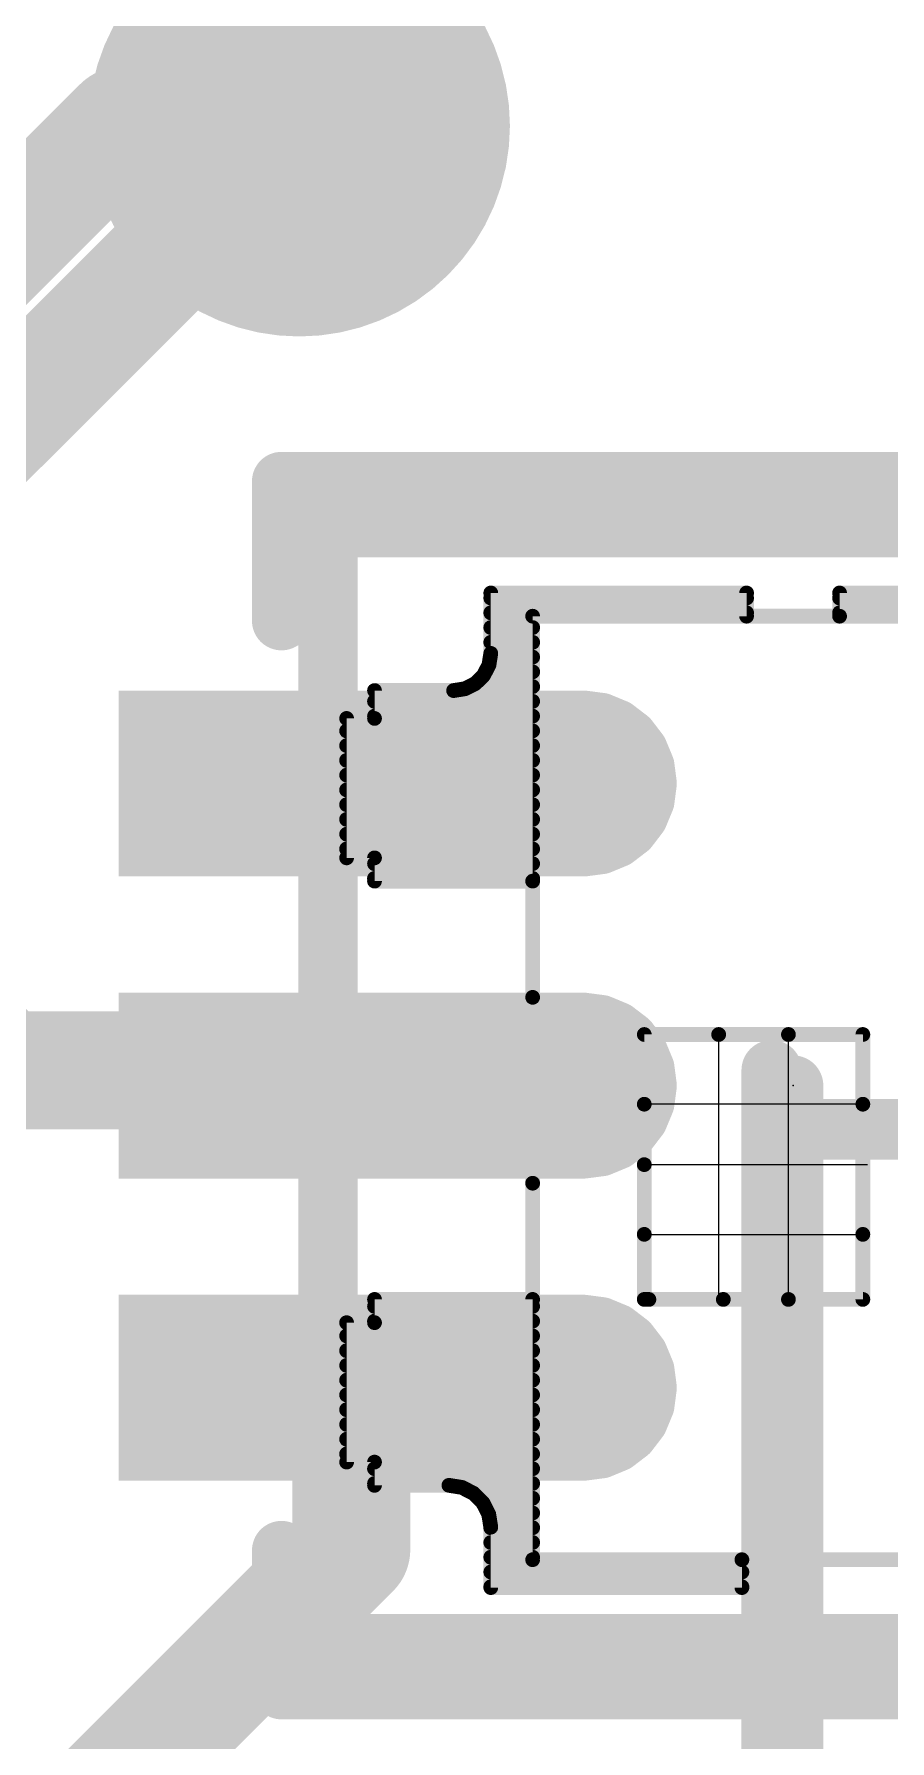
# Model space of a CAD drawing. Extents: x -9.6 to 36.9, y -15 to 36.6.
# Drawn here: x 8.828 to 10.668, y 8.59 to 12.262 of the extents above; entities that cross this region are included whole.
import ezdxf

# ---------------------------------------------------------------- set-up
doc = ezdxf.new("R2010")
doc.units = 0
for name, color, linetype in [('1', 12, 'CONTINUOUS'), ('16', 132, 'CONTINUOUS'), ('18', 110, 'CONTINUOUS'), ('21', 53, 'CONTINUOUS'), ('23', 53, 'CONTINUOUS'), ('51', 53, 'CONTINUOUS')]:
    doc.layers.add(name, color=color, linetype=linetype)

# ---------------------------------------------------------------- blocks, each defined once
blk = doc.blocks.new('RECT')
blk.add_solid([(-0.5, -0.5), (0.5, -0.5), (-0.5, 0.5), (0.5, 0.5)])
blk = doc.blocks.new('ROUNDV')
at = {"const_width": 0.5}
blk.add_lwpolyline([(0, -0.25, 1), (0, 0.25, 1), (0, -0.25)], format="xyb", dxfattribs=at)

msp = doc.modelspace()

# ---------------------------------------------------------------- linework, layer by layer
at = {"layer": '1'}
for points, const_width in [([(8.636, 11.684), (9.017, 12.065)], 0.254), ([(9.017, 12.065), (9.398, 12.065)], 0.254), ([(9.06, 10.8), (10.01, 10.8)], 0.1), ([(9.06, 10.5), (9.06, 10.8)], 0.1), ([(10.01, 10.8), (10.0488, 10.7949)], 0.1), ([(10.0488, 10.7949), (10.085, 10.7799)], 0.1), ([(10.085, 10.7799), (10.1161, 10.7561)], 0.1), ([(10.1161, 10.7561), (10.1399, 10.725)], 0.1), ([(10.1399, 10.725), (10.1549, 10.6888)], 0.1), ([(9.06, 10.7), (10.1503, 10.7)], 0.1), ([(10.1549, 10.6888), (10.16, 10.65)], 0.1), ([(10.16, 10.65), (10.1549, 10.6112)], 0.1), ([(9.06, 10.6), (10.1503, 10.6)], 0.1), ([(10.1549, 10.6112), (10.1399, 10.575)], 0.1), ([(10.1399, 10.575), (10.1161, 10.5439)], 0.1), ([(10.1161, 10.5439), (10.085, 10.5201)], 0.1), ([(10.01, 10.5), (9.06, 10.5)], 0.1), ([(9.06, 10.5), (10.01, 10.5)], 0.1), ([(10.0488, 10.5051), (10.01, 10.5)], 0.1), ([(10.085, 10.5201), (10.0488, 10.5051)], 0.1), ([(8.763, 10.033), (8.636, 10.16)], 0.254), ([(9.06, 10.15), (10.01, 10.15)], 0.1), ([(9.06, 9.85), (9.06, 10.15)], 0.1), ([(10.01, 10.15), (10.0488, 10.1449)], 0.1), ([(10.0488, 10.1449), (10.085, 10.1299)], 0.1), ([(10.085, 10.1299), (10.1161, 10.1061)], 0.1), ([(9.477, 10.033), (8.763, 10.033)], 0.254), ([(9.06, 10.1), (10.1207, 10.1)], 0.1), ([(9.51, 10), (9.477, 10.033)], 0.254), ([(10.1161, 10.1061), (10.1399, 10.075)], 0.1), ([(10.1399, 10.075), (10.1549, 10.0388)], 0.1), ([(10.1549, 10.0388), (10.16, 10)], 0.1), ([(9.06, 10), (10.16, 10)], 0.1), ([(10.16, 10), (10.1549, 9.9612)], 0.1), ([(10.1549, 9.9612), (10.1399, 9.925)], 0.1), ([(10.1399, 9.925), (10.1161, 9.8939)], 0.1), ([(9.06, 9.9), (10.1207, 9.9)], 0.1), ([(10.085, 9.8701), (10.0488, 9.8551)], 0.1), ([(10.1161, 9.8939), (10.085, 9.8701)], 0.1), ([(10.01, 9.85), (9.06, 9.85)], 0.1), ([(10.0488, 9.8551), (10.01, 9.85)], 0.1), ([(9.06, 9.5), (10.01, 9.5)], 0.1), ([(9.06, 9.2), (9.06, 9.5)], 0.1), ([(10.01, 9.5), (10.0488, 9.4949)], 0.1), ([(10.0488, 9.4949), (10.085, 9.4799)], 0.1), ([(10.085, 9.4799), (10.1161, 9.4561)], 0.1), ([(9.51, 9.002), (9.51, 9.35)], 0.254), ([(10.1161, 9.4561), (10.1399, 9.425)], 0.1), ([(10.1399, 9.425), (10.1549, 9.3888)], 0.1), ([(9.06, 9.4), (10.1503, 9.4)], 0.1), ([(10.1549, 9.3888), (10.16, 9.35)], 0.1), ([(10.16, 9.35), (10.1549, 9.3112)], 0.1), ([(9.06, 9.3), (10.1503, 9.3)], 0.1), ([(10.1549, 9.3112), (10.1399, 9.275)], 0.1), ([(10.1161, 9.2439), (10.085, 9.2201)], 0.1), ([(10.1399, 9.275), (10.1161, 9.2439)], 0.1), ([(10.0488, 9.2051), (10.01, 9.2)], 0.1), ([(10.085, 9.2201), (10.0488, 9.2051)], 0.1), ([(10.01, 9.2), (9.06, 9.2)], 0.1), ([(9.06, 9.2), (10.01, 9.2)], 0.1), ([(8.128, 7.62), (9.51, 9.002)], 0.254)]:
    msp.add_lwpolyline(points, dxfattribs=dict(at, const_width=const_width))
for points, const_width in [([(9.017, 12.1285, 1), (9.017, 12.0015)], 0.127), ([(9.0619, 12.0201, 1), (8.9721, 12.1099)], 0.127), ([(9.398, 12.0015, 1), (9.398, 12.1285)], 0.127), ([(9.06, 10.825, 1), (9.06, 10.775)], 0.05), ([(9.085, 10.8, 1), (9.035, 10.8)], 0.05), ([(10.0133, 10.8248, 1), (10.0067, 10.7752)], 0.05), ([(10.01, 10.775, 1), (10.01, 10.825)], 0.05), ([(10.0584, 10.818, 1), (10.0393, 10.7718)], 0.05), ([(10.0456, 10.7701, 1), (10.0521, 10.8197)], 0.05), ([(10.1002, 10.7997, 1), (10.0698, 10.7601)], 0.05), ([(10.0754, 10.7568, 1), (10.0946, 10.803)], 0.05), ([(10.1359, 10.7713, 1), (10.0962, 10.7408)], 0.05), ([(10.1008, 10.7362, 1), (10.1313, 10.7759)], 0.05), ([(10.163, 10.7346, 1), (10.1168, 10.7154)], 0.05), ([(10.1201, 10.7098, 1), (10.1597, 10.7402)], 0.05), ([(9.06, 10.725, 1), (9.06, 10.675)], 0.05), ([(10.1797, 10.6921, 1), (10.1301, 10.6856)], 0.05), ([(10.1318, 10.6793, 1), (10.178, 10.6984)], 0.05), ([(10.1503, 10.675, 1), (10.1503, 10.725)], 0.05), ([(10.1848, 10.6467, 1), (10.1352, 10.6533)], 0.05), ([(9.06, 10.625, 1), (9.06, 10.575)], 0.05), ([(10.178, 10.6016, 1), (10.1318, 10.6207)], 0.05), ([(10.1352, 10.6467, 1), (10.1848, 10.6533)], 0.05), ([(10.1503, 10.575, 1), (10.1503, 10.625)], 0.05), ([(10.1597, 10.5598, 1), (10.1201, 10.5902)], 0.05), ([(10.1301, 10.6144, 1), (10.1797, 10.6079)], 0.05), ([(10.0962, 10.5592, 1), (10.1359, 10.5287)], 0.05), ([(10.1313, 10.5241, 1), (10.1008, 10.5638)], 0.05), ([(10.1168, 10.5846, 1), (10.163, 10.5654)], 0.05), ([(9.06, 10.525, 1), (9.06, 10.475)], 0.05), ([(9.06, 10.525, 1), (9.06, 10.475)], 0.05), ([(10.0067, 10.5248, 1), (10.0133, 10.4752)], 0.05), ([(10.01, 10.475, 1), (10.01, 10.525)], 0.05), ([(10.01, 10.475, 1), (10.01, 10.525)], 0.05), ([(10.0393, 10.5282, 1), (10.0584, 10.482)], 0.05), ([(10.0521, 10.4803, 1), (10.0456, 10.5299)], 0.05), ([(10.0698, 10.5399, 1), (10.1002, 10.5003)], 0.05), ([(10.0946, 10.497, 1), (10.0754, 10.5432)], 0.05), ([(9.035, 10.5, 1), (9.085, 10.5)], 0.05), ([(9.06, 10.175, 1), (9.06, 10.125)], 0.05), ([(9.085, 10.15, 1), (9.035, 10.15)], 0.05), ([(10.0133, 10.1748, 1), (10.0067, 10.1252)], 0.05), ([(10.01, 10.125, 1), (10.01, 10.175)], 0.05), ([(10.0584, 10.168, 1), (10.0393, 10.1218)], 0.05), ([(10.0456, 10.1201, 1), (10.0521, 10.1697)], 0.05), ([(10.1002, 10.1497, 1), (10.0698, 10.1101)], 0.05), ([(10.0754, 10.1068, 1), (10.0946, 10.153)], 0.05), ([(8.7181, 9.9881, 1), (8.8079, 10.0779)], 0.127), ([(9.06, 10.125, 1), (9.06, 10.075)], 0.05), ([(9.5219, 10.0779, 1), (9.4321, 9.9881)], 0.127), ([(9.477, 9.9695, 1), (9.477, 10.0965)], 0.127), ([(10.1359, 10.1213, 1), (10.0962, 10.0908)], 0.05), ([(10.1008, 10.0862, 1), (10.1313, 10.1259)], 0.05), ([(10.1207, 10.075, 1), (10.1207, 10.125)], 0.05), ([(9.4651, 9.9551, 1), (9.5549, 10.0449)], 0.127), ([(10.163, 10.0846, 1), (10.1168, 10.0654)], 0.05), ([(10.1201, 10.0598, 1), (10.1597, 10.0902)], 0.05), ([(10.1797, 10.0421, 1), (10.1301, 10.0356)], 0.05), ([(10.1318, 10.0293, 1), (10.178, 10.0484)], 0.05), ([(9.06, 10.025, 1), (9.06, 9.975)], 0.05), ([(10.1848, 9.9967, 1), (10.1352, 10.0033)], 0.05), ([(10.1352, 9.9967, 1), (10.1848, 10.0033)], 0.05), ([(10.16, 9.975, 1), (10.16, 10.025)], 0.05), ([(10.1301, 9.9644, 1), (10.1797, 9.9579)], 0.05), ([(10.178, 9.9516, 1), (10.1318, 9.9707)], 0.05), ([(10.1168, 9.9346, 1), (10.163, 9.9154)], 0.05), ([(10.1597, 9.9098, 1), (10.1201, 9.9402)], 0.05), ([(9.06, 9.925, 1), (9.06, 9.875)], 0.05), ([(10.0698, 9.8899, 1), (10.1002, 9.8503)], 0.05), ([(10.0946, 9.847, 1), (10.0754, 9.8932)], 0.05), ([(10.0962, 9.9092, 1), (10.1359, 9.8787)], 0.05), ([(10.1313, 9.8741, 1), (10.1008, 9.9138)], 0.05), ([(10.1207, 9.875, 1), (10.1207, 9.925)], 0.05), ([(9.06, 9.875, 1), (9.06, 9.825)], 0.05), ([(10.0067, 9.8748, 1), (10.0133, 9.8252)], 0.05), ([(10.01, 9.825, 1), (10.01, 9.875)], 0.05), ([(10.0393, 9.8782, 1), (10.0584, 9.832)], 0.05), ([(10.0521, 9.8303, 1), (10.0456, 9.8799)], 0.05), ([(9.035, 9.85, 1), (9.085, 9.85)], 0.05), ([(9.06, 9.525, 1), (9.06, 9.475)], 0.05), ([(9.085, 9.5, 1), (9.035, 9.5)], 0.05), ([(10.0133, 9.5248, 1), (10.0067, 9.4752)], 0.05), ([(10.01, 9.475, 1), (10.01, 9.525)], 0.05), ([(10.0584, 9.518, 1), (10.0393, 9.4718)], 0.05), ([(10.0456, 9.4701, 1), (10.0521, 9.5197)], 0.05), ([(10.1002, 9.4997, 1), (10.0698, 9.4601)], 0.05), ([(10.0754, 9.4568, 1), (10.0946, 9.503)], 0.05), ([(9.5735, 9.35, 1), (9.4465, 9.35)], 0.127), ([(10.1359, 9.4713, 1), (10.0962, 9.4408)], 0.05), ([(10.1008, 9.4362, 1), (10.1313, 9.4759)], 0.05), ([(10.163, 9.4346, 1), (10.1168, 9.4154)], 0.05), ([(9.06, 9.425, 1), (9.06, 9.375)], 0.05), ([(10.1201, 9.4098, 1), (10.1597, 9.4402)], 0.05), ([(10.1797, 9.3921, 1), (10.1301, 9.3856)], 0.05), ([(10.1503, 9.375, 1), (10.1503, 9.425)], 0.05), ([(10.1318, 9.3793, 1), (10.178, 9.3984)], 0.05), ([(10.1848, 9.3467, 1), (10.1352, 9.3533)], 0.05), ([(10.1352, 9.3467, 1), (10.1848, 9.3533)], 0.05), ([(9.06, 9.325, 1), (9.06, 9.275)], 0.05), ([(10.1301, 9.3144, 1), (10.1797, 9.3079)], 0.05), ([(10.178, 9.3016, 1), (10.1318, 9.3207)], 0.05), ([(10.1503, 9.275, 1), (10.1503, 9.325)], 0.05), ([(10.1313, 9.2241, 1), (10.1008, 9.2638)], 0.05), ([(10.1168, 9.2846, 1), (10.163, 9.2654)], 0.05), ([(10.1597, 9.2598, 1), (10.1201, 9.2902)], 0.05), ([(10.0521, 9.1803, 1), (10.0456, 9.2299)], 0.05), ([(10.0698, 9.2399, 1), (10.1002, 9.2003)], 0.05), ([(10.0946, 9.197, 1), (10.0754, 9.2432)], 0.05), ([(10.0962, 9.2592, 1), (10.1359, 9.2287)], 0.05), ([(9.06, 9.225, 1), (9.06, 9.175)], 0.05), ([(9.06, 9.225, 1), (9.06, 9.175)], 0.05), ([(9.035, 9.2, 1), (9.085, 9.2)], 0.05), ([(10.0067, 9.2248, 1), (10.0133, 9.1752)], 0.05), ([(10.01, 9.175, 1), (10.01, 9.225)], 0.05), ([(10.01, 9.175, 1), (10.01, 9.225)], 0.05), ([(10.0393, 9.2282, 1), (10.0584, 9.182)], 0.05), ([(9.5549, 8.9571, 1), (9.4651, 9.0469)], 0.127), ([(9.4465, 9.002, 1), (9.5735, 9.002)], 0.127)]:
    msp.add_lwpolyline(points, format="xyb", dxfattribs=dict(at, const_width=const_width))
at = {"layer": '16', "const_width": 0.254}
msp.add_lwpolyline([(9.398, 12.065), (7.62, 10.287)], dxfattribs=at)
at = {"layer": '16', "const_width": 0.127}
msp.add_lwpolyline([(9.4429, 12.0201, 1), (9.3531, 12.1099)], format="xyb", dxfattribs=at)
at = {"layer": '21', "const_width": 0.127}
for points in [[(11.56, 11.3), (9.36, 11.3)], [(9.36, 11.3), (9.36, 11)], [(9.36, 8.7), (9.36, 9)], [(11.56, 8.7), (9.36, 8.7)]]:
    msp.add_lwpolyline(points, dxfattribs=at)
at = {"layer": '21', "const_width": 0.0635}
for points in [[(9.36, 11.3318, 1), (9.36, 11.2683)], [(9.3918, 11.3, 1), (9.3283, 11.3)], [(9.3283, 11, 1), (9.3918, 11)], [(9.3918, 9, 1), (9.3283, 9)], [(9.36, 8.7318, 1), (9.36, 8.6683)], [(9.3283, 8.7, 1), (9.3918, 8.7)]]:
    msp.add_lwpolyline(points, format="xyb", dxfattribs=at)
at = {"layer": '23'}
msp.add_point((10.46, 10), dxfattribs=at)
at = {"layer": '51'}
for p, q in [((10.3, 9.54), (10.3, 10.11)), ((10.45, 9.54), (10.45, 10.11)), ((10.61, 9.96), (10.14, 9.96)), ((10.14, 9.83), (10.62, 9.83)), ((10.14, 9.68), (10.61, 9.68)), ((10.31, 9.54), (10.3, 9.54))]:
    msp.add_line(p, q, dxfattribs=at)
for points, const_width in [([(9.46, 11.2318, 1), (9.46, 11.1683)], 0.0635), ([(9.4918, 11.2, 1), (9.4283, 11.2)], 0.0635), ([(9.8179, 11.06, 1), (9.8021, 11.06)], 0.0159), ([(9.81, 11.0679, 1), (9.81, 11.0521)], 0.0159), ([(9.81, 11.0569, 1), (9.81, 11.0411)], 0.0159), ([(10.3679, 11.06, 1), (10.3521, 11.06)], 0.0159), ([(10.36, 11.0521, 1), (10.36, 11.0679)], 0.0159), ([(10.36, 11.0411, 1), (10.36, 11.0569)], 0.0159), ([(10.5679, 11.06, 1), (10.5521, 11.06)], 0.0159), ([(10.56, 11.0679, 1), (10.56, 11.0521)], 0.0159), ([(10.56, 11.0569, 1), (10.56, 11.0411)], 0.0159), ([(9.81, 11.0252, 1), (9.81, 11.0093)], 0.0159), ([(9.9079, 11.01, 1), (9.8921, 11.01)], 0.0159), ([(9.9079, 11.01, 1), (9.8921, 11.01)], 0.0159), ([(9.9, 11.0179, 1), (9.9, 11.0021)], 0.0159), ([(9.9, 11.0179, 1), (9.9, 11.0021)], 0.0159), ([(10.3521, 11.01, 1), (10.3679, 11.01)], 0.0159), ([(10.36, 11.0093, 1), (10.36, 11.0252)], 0.0159), ([(10.36, 11.0021, 1), (10.36, 11.0179)], 0.0159), ([(10.56, 11.0252, 1), (10.56, 11.0093)], 0.0159), ([(10.56, 11.0179, 1), (10.56, 11.0021)], 0.0159), ([(10.56, 11.0179, 1), (10.56, 11.0021)], 0.0159), ([(10.5521, 11.01, 1), (10.5679, 11.01)], 0.0159), ([(10.56, 11.0021, 1), (10.56, 11.0179)], 0.0159), ([(9.81, 10.9934, 1), (9.81, 10.9776)], 0.0159), ([(9.9, 10.9776, 1), (9.9, 10.9934)], 0.0159), ([(9.81, 10.9617, 1), (9.81, 10.9458)], 0.0159), ([(9.8178, 10.9288, 1), (9.8022, 10.9312)], 0.0159), ([(9.9, 10.9458, 1), (9.9, 10.9617)], 0.0159), ([(9.7984, 10.8982, 1), (9.7984, 10.8823)], 0.0159), ([(9.7982, 10.9065, 1), (9.8139, 10.904)], 0.0159), ([(9.8132, 10.9017, 1), (9.799, 10.9089)], 0.0159), ([(9.8087, 10.9299, 1), (9.8087, 10.9141)], 0.0159), ([(9.8021, 10.93, 1), (9.8179, 10.93)], 0.0159), ([(9.9, 10.9141, 1), (9.9, 10.9299)], 0.0159), ([(9.9, 10.8823, 1), (9.9, 10.8982)], 0.0159), ([(9.756, 10.8461, 1), (9.7535, 10.8618)], 0.0159), ([(9.7637, 10.8664, 1), (9.7637, 10.8506)], 0.0159), ([(9.7714, 10.8709, 1), (9.7826, 10.8597)], 0.0159), ([(9.7806, 10.8582, 1), (9.7734, 10.8724)], 0.0159), ([(9.7876, 10.8866, 1), (9.8018, 10.8794)], 0.0159), ([(9.8003, 10.8774, 1), (9.7891, 10.8886)], 0.0159), ([(9.9, 10.8506, 1), (9.9, 10.8664)], 0.0159), ([(9.56, 10.8347, 1), (9.56, 10.8188)], 0.0159), ([(9.5679, 10.85, 1), (9.5521, 10.85)], 0.0159), ([(9.56, 10.8579, 1), (9.56, 10.8421)], 0.0159), ([(9.7288, 10.8578, 1), (9.7312, 10.8422)], 0.0159), ([(9.73, 10.8421, 1), (9.73, 10.8579)], 0.0159), ([(9.7511, 10.861, 1), (9.7583, 10.8468)], 0.0159), ([(9.9, 10.8188, 1), (9.9, 10.8347)], 0.0159), ([(9.5079, 10.79, 1), (9.4921, 10.79)], 0.0159), ([(9.5, 10.7979, 1), (9.5, 10.7821)], 0.0159), ([(9.56, 10.8029, 1), (9.56, 10.7871)], 0.0159), ([(9.5521, 10.79, 1), (9.5679, 10.79)], 0.0159), ([(9.56, 10.7821, 1), (9.56, 10.7979)], 0.0159), ([(9.9, 10.7871, 1), (9.9, 10.8029)], 0.0159), ([(9.5, 10.7712, 1), (9.5, 10.7553)], 0.0159), ([(9.9, 10.7553, 1), (9.9, 10.7712)], 0.0159), ([(9.5, 10.7394, 1), (9.5, 10.7236)], 0.0159), ([(9.9, 10.7236, 1), (9.9, 10.7394)], 0.0159), ([(9.5, 10.7077, 1), (9.5, 10.6918)], 0.0159), ([(9.9, 10.6918, 1), (9.9, 10.7077)], 0.0159), ([(9.5, 10.6442, 1), (9.5, 10.6283)], 0.0159), ([(9.5, 10.6759, 1), (9.5, 10.6601)], 0.0159), ([(9.9, 10.6601, 1), (9.9, 10.6759)], 0.0159), ([(9.9, 10.6283, 1), (9.9, 10.6442)], 0.0159), ([(9.5, 10.6124, 1), (9.5, 10.5966)], 0.0159), ([(9.9, 10.5966, 1), (9.9, 10.6124)], 0.0159), ([(9.5, 10.5807, 1), (9.5, 10.5648)], 0.0159), ([(9.9, 10.5648, 1), (9.9, 10.5807)], 0.0159), ([(9.5, 10.5489, 1), (9.5, 10.5331)], 0.0159), ([(9.9, 10.5331, 1), (9.9, 10.5489)], 0.0159), ([(9.5, 10.5172, 1), (9.5, 10.5013)], 0.0159), ([(9.5, 10.4979, 1), (9.5, 10.4821)], 0.0159), ([(9.5679, 10.49, 1), (9.5521, 10.49)], 0.0159), ([(9.56, 10.4821, 1), (9.56, 10.4979)], 0.0159), ([(9.9, 10.5013, 1), (9.9, 10.5172)], 0.0159), ([(9.4921, 10.49, 1), (9.5079, 10.49)], 0.0159), ([(9.56, 10.4854, 1), (9.56, 10.4696)], 0.0159), ([(9.9, 10.4696, 1), (9.9, 10.4854)], 0.0159), ([(9.56, 10.4537, 1), (9.56, 10.4378)], 0.0159), ([(9.56, 10.4479, 1), (9.56, 10.4321)], 0.0159), ([(9.5521, 10.44, 1), (9.5679, 10.44)], 0.0159), ([(9.9079, 10.44, 1), (9.8921, 10.44)], 0.0159), ([(9.8921, 10.44, 1), (9.9079, 10.44)], 0.0159), ([(9.8921, 10.44, 1), (9.9079, 10.44)], 0.0159), ([(9.9, 10.4378, 1), (9.9, 10.4537)], 0.0159), ([(9.9, 10.4321, 1), (9.9, 10.4479)], 0.0159), ([(9.9079, 10.19, 1), (9.8921, 10.19)], 0.0159), ([(9.8921, 10.19, 1), (9.9079, 10.19)], 0.0159), ([(10.1479, 10.11, 1), (10.1321, 10.11)], 0.0159), ([(10.14, 10.1179, 1), (10.14, 10.1021)], 0.0159), ([(10.3, 10.1179, 1), (10.3, 10.1021)], 0.0159), ([(10.3, 10.1021, 1), (10.3, 10.1179)], 0.0159), ([(10.45, 10.1179, 1), (10.45, 10.1021)], 0.0159), ([(10.45, 10.1021, 1), (10.45, 10.1179)], 0.0159), ([(10.6179, 10.11, 1), (10.6021, 10.11)], 0.0159), ([(10.61, 10.1021, 1), (10.61, 10.1179)], 0.0159), ([(10.4465, 10.033, 1), (10.3815, 10.033)], 0.065), ([(10.4925, 10, 1), (10.4275, 10)], 0.065), ([(10.1479, 9.96, 1), (10.1321, 9.96)], 0.0159), ([(10.1321, 9.96, 1), (10.1479, 9.96)], 0.0159), ([(10.414, 9.9385, 1), (10.414, 9.8735)], 0.065), ([(10.6179, 9.96, 1), (10.6021, 9.96)], 0.0159), ([(10.6021, 9.96, 1), (10.6179, 9.96)], 0.0159), ([(10.1479, 9.83, 1), (10.1321, 9.83)], 0.0159), ([(9.9079, 9.79, 1), (9.8921, 9.79)], 0.0159), ([(10.1321, 9.83, 1), (10.1479, 9.83)], 0.0159), ([(9.8921, 9.79, 1), (9.9079, 9.79)], 0.0159), ([(10.1479, 9.68, 1), (10.1321, 9.68)], 0.0159), ([(10.6179, 9.68, 1), (10.6021, 9.68)], 0.0159), ([(10.1321, 9.68, 1), (10.1479, 9.68)], 0.0159), ([(10.6021, 9.68, 1), (10.6179, 9.68)], 0.0159), ([(9.5679, 9.54, 1), (9.5521, 9.54)], 0.0159), ([(9.56, 9.5479, 1), (9.56, 9.5321)], 0.0159), ([(9.9079, 9.54, 1), (9.8921, 9.54)], 0.0159), ([(9.9, 9.5321, 1), (9.9, 9.5479)], 0.0159), ([(10.14, 9.5479, 1), (10.14, 9.5321)], 0.0159), ([(10.1321, 9.54, 1), (10.1479, 9.54)], 0.0159), ([(10.15, 9.5479, 1), (10.15, 9.5321)], 0.0159), ([(10.15, 9.5321, 1), (10.15, 9.5479)], 0.0159), ([(10.31, 9.5479, 1), (10.31, 9.5321)], 0.0159), ([(10.31, 9.5321, 1), (10.31, 9.5479)], 0.0159), ([(10.45, 9.5479, 1), (10.45, 9.5321)], 0.0159), ([(10.45, 9.5321, 1), (10.45, 9.5479)], 0.0159), ([(10.6021, 9.54, 1), (10.6179, 9.54)], 0.0159), ([(10.61, 9.5321, 1), (10.61, 9.5479)], 0.0159), ([(9.56, 9.5329, 1), (9.56, 9.5171)], 0.0159), ([(9.9, 9.5171, 1), (9.9, 9.5329)], 0.0159), ([(9.5079, 9.49, 1), (9.4921, 9.49)], 0.0159), ([(9.5, 9.4979, 1), (9.5, 9.4821)], 0.0159), ([(9.5, 9.4694, 1), (9.5, 9.4536)], 0.0159), ([(9.56, 9.5012, 1), (9.56, 9.4853)], 0.0159), ([(9.5521, 9.49, 1), (9.5679, 9.49)], 0.0159), ([(9.56, 9.4821, 1), (9.56, 9.4979)], 0.0159), ([(9.9, 9.4853, 1), (9.9, 9.5012)], 0.0159), ([(9.9, 9.4536, 1), (9.9, 9.4694)], 0.0159), ([(9.5, 9.4377, 1), (9.5, 9.4218)], 0.0159), ([(9.9, 9.4218, 1), (9.9, 9.4377)], 0.0159), ([(9.5, 9.4059, 1), (9.5, 9.3901)], 0.0159), ([(9.9, 9.3901, 1), (9.9, 9.4059)], 0.0159), ([(9.5, 9.3742, 1), (9.5, 9.3583)], 0.0159), ([(9.9, 9.3583, 1), (9.9, 9.3742)], 0.0159), ([(9.5, 9.3424, 1), (9.5, 9.3266)], 0.0159), ([(9.9, 9.3266, 1), (9.9, 9.3424)], 0.0159), ([(9.5, 9.3107, 1), (9.5, 9.2948)], 0.0159), ([(9.9, 9.2948, 1), (9.9, 9.3107)], 0.0159), ([(9.5, 9.2472, 1), (9.5, 9.2313)], 0.0159), ([(9.5, 9.2789, 1), (9.5, 9.2631)], 0.0159), ([(9.9, 9.2631, 1), (9.9, 9.2789)], 0.0159), ([(9.9, 9.2313, 1), (9.9, 9.2472)], 0.0159), ([(9.5, 9.2154, 1), (9.5, 9.1996)], 0.0159), ([(9.9, 9.1996, 1), (9.9, 9.2154)], 0.0159), ([(9.5, 9.1979, 1), (9.5, 9.1821)], 0.0159), ([(9.4921, 9.19, 1), (9.5079, 9.19)], 0.0159), ([(9.56, 9.1837, 1), (9.56, 9.1678)], 0.0159), ([(9.5679, 9.19, 1), (9.5521, 9.19)], 0.0159), ([(9.56, 9.1821, 1), (9.56, 9.1979)], 0.0159), ([(9.9, 9.1678, 1), (9.9, 9.1837)], 0.0159), ([(9.56, 9.1519, 1), (9.56, 9.1361)], 0.0159), ([(9.56, 9.1479, 1), (9.56, 9.1321)], 0.0159), ([(9.5521, 9.14, 1), (9.5679, 9.14)], 0.0159), ([(9.7212, 9.1478, 1), (9.7188, 9.1322)], 0.0159), ([(9.72, 9.1321, 1), (9.72, 9.1479)], 0.0159), ([(9.7514, 9.1427, 1), (9.7442, 9.1285)], 0.0159), ([(9.7466, 9.1278, 1), (9.7491, 9.1434)], 0.0159), ([(9.9, 9.1361, 1), (9.9, 9.1519)], 0.0159), ([(9.7785, 9.1284, 1), (9.7673, 9.1172)], 0.0159), ([(9.7693, 9.1157, 1), (9.7765, 9.1299)], 0.0159), ([(9.7835, 9.1202, 1), (9.7835, 9.1043)], 0.0159), ([(9.7999, 9.1065, 1), (9.7857, 9.0993)], 0.0159), ([(9.7872, 9.0973, 1), (9.7984, 9.1085)], 0.0159), ([(9.9, 9.1043, 1), (9.9, 9.1202)], 0.0159), ([(9.8042, 9.0884, 1), (9.8042, 9.0726)], 0.0159), ([(9.8134, 9.0791, 1), (9.7978, 9.0766)], 0.0159), ([(9.7985, 9.0742, 1), (9.8127, 9.0814)], 0.0159), ([(9.9, 9.0726, 1), (9.9, 9.0884)], 0.0159), ([(9.81, 9.0567, 1), (9.81, 9.0408)], 0.0159), ([(9.8179, 9.05, 1), (9.8021, 9.05)], 0.0159), ([(9.8022, 9.0488, 1), (9.8178, 9.0512)], 0.0159), ([(9.9, 9.0408, 1), (9.9, 9.0567)], 0.0159), ([(9.81, 8.9932, 1), (9.81, 8.9773)], 0.0159), ([(9.81, 9.0249, 1), (9.81, 9.0091)], 0.0159), ([(9.9, 9.0091, 1), (9.9, 9.0249)], 0.0159), ([(9.9, 8.9773, 1), (9.9, 8.9932)], 0.0159), ([(9.81, 8.9614, 1), (9.81, 8.9456)], 0.0159), ([(9.9, 8.9879, 1), (9.9, 8.9721)], 0.0159), ([(9.9, 8.9879, 1), (9.9, 8.9721)], 0.0159), ([(9.8921, 8.98, 1), (9.9079, 8.98)], 0.0159), ([(9.8921, 8.98, 1), (9.9079, 8.98)], 0.0159), ([(10.35, 8.9879, 1), (10.35, 8.9721)], 0.0159), ([(10.3579, 8.98, 1), (10.3421, 8.98)], 0.0159), ([(10.35, 8.9721, 1), (10.35, 8.9879)], 0.0159), ([(10.35, 8.9721, 1), (10.35, 8.9879)], 0.0159), ([(10.35, 8.9456, 1), (10.35, 8.9614)], 0.0159), ([(9.81, 8.9297, 1), (9.81, 8.9138)], 0.0159), ([(9.81, 8.9279, 1), (9.81, 8.9121)], 0.0159), ([(9.8021, 8.92, 1), (9.8179, 8.92)], 0.0159), ([(10.3421, 8.92, 1), (10.3579, 8.92)], 0.0159), ([(10.35, 8.9138, 1), (10.35, 8.9297)], 0.0159), ([(10.35, 8.9121, 1), (10.35, 8.9279)], 0.0159), ([(9.46, 8.8318, 1), (9.46, 8.7683)], 0.0635), ([(9.4283, 8.8, 1), (9.4918, 8.8)], 0.0635)]:
    msp.add_lwpolyline(points, format="xyb", dxfattribs=dict(at, const_width=const_width))
for points, const_width in [([(11.46, 11.2), (9.46, 11.2)], 0.127), ([(9.46, 11.2), (9.46, 8.8)], 0.127), ([(9.81, 10.93), (9.81, 11.06)], 0.0318), ([(9.81, 11.06), (10.36, 11.06)], 0.0318), ([(9.81, 11.049), (10.36, 11.049)], 0.0318), ([(10.36, 11.06), (10.36, 11.01)], 0.0318), ([(10.56, 11.01), (10.56, 11.06)], 0.0318), ([(10.56, 11.06), (11.11, 11.06)], 0.0318), ([(10.56, 11.049), (11.11, 11.049)], 0.0318), ([(9.81, 11.0173), (10.36, 11.0173)], 0.0318), ([(10.36, 11.01), (9.9, 11.01)], 0.0318), ([(9.9, 11.01), (9.9, 10.44)], 0.0318), ([(9.9, 10.44), (9.9, 11.01)], 0.0318), ([(9.9, 11.01), (10.56, 11.01)], 0.0318), ([(10.56, 11.0173), (11.11, 11.0173)], 0.0318), ([(11.02, 11.01), (10.56, 11.01)], 0.0318), ([(10.56, 11.01), (11.02, 11.01)], 0.0318), ([(9.81, 10.9855), (9.9, 10.9855)], 0.0318), ([(9.8061, 10.9053), (9.81, 10.93)], 0.0318), ([(9.81, 10.9538), (9.9, 10.9538)], 0.0318), ([(9.7947, 10.883), (9.8061, 10.9053)], 0.0318), ([(9.7984, 10.8902), (9.9, 10.8902)], 0.0318), ([(9.8087, 10.922), (9.9, 10.922)], 0.0318), ([(9.73, 10.85), (9.7547, 10.8539)], 0.0318), ([(9.7547, 10.8539), (9.777, 10.8653)], 0.0318), ([(9.7637, 10.8585), (9.9, 10.8585)], 0.0318), ([(9.777, 10.8653), (9.7947, 10.883)], 0.0318), ([(9.56, 10.79), (9.56, 10.85)], 0.0318), ([(9.56, 10.85), (9.73, 10.85)], 0.0318), ([(9.56, 10.8268), (9.9, 10.8268)], 0.0318), ([(9.5, 10.49), (9.5, 10.79)], 0.0318), ([(9.5, 10.79), (9.56, 10.79)], 0.0318), ([(9.56, 10.795), (9.9, 10.795)], 0.0318), ([(9.5, 10.7633), (9.9, 10.7633)], 0.0318), ([(9.5, 10.7315), (9.9, 10.7315)], 0.0318), ([(9.5, 10.6997), (9.9, 10.6997)], 0.0318), ([(9.5, 10.668), (9.9, 10.668)], 0.0318), ([(9.5, 10.6363), (9.9, 10.6363)], 0.0318), ([(9.5, 10.6045), (9.9, 10.6045)], 0.0318), ([(9.5, 10.5728), (9.9, 10.5728)], 0.0318), ([(9.5, 10.541), (9.9, 10.541)], 0.0318), ([(9.5, 10.5092), (9.9, 10.5092)], 0.0318), ([(9.56, 10.49), (9.5, 10.49)], 0.0318), ([(9.56, 10.44), (9.56, 10.49)], 0.0318), ([(9.56, 10.4775), (9.9, 10.4775)], 0.0318), ([(9.56, 10.4458), (9.9, 10.4458)], 0.0318), ([(9.9, 10.44), (9.56, 10.44)], 0.0318), ([(9.9, 10.19), (9.9, 10.44)], 0.0318), ([(9.9, 9.79), (9.9, 10.19)], 0.0318), ([(10.14, 9.96), (10.14, 10.11)], 0.0318), ([(10.14, 10.11), (10.3, 10.11)], 0.0318), ([(10.3, 10.11), (10.45, 10.11)], 0.0318), ([(10.45, 10.11), (10.61, 10.11)], 0.0318), ([(10.61, 10.11), (10.61, 9.96)], 0.0318), ([(10.414, 10.033), (10.414, -7.792)], 0.13), ([(10.46, 10), (10.46, -14.904)], 0.13), ([(10.14, 9.83), (10.14, 9.96)], 0.0318), ([(10.414, 9.906), (27.604, 9.906)], 0.13), ([(10.61, 9.96), (10.61, 9.68)], 0.0318), ([(10.14, 9.68), (10.14, 9.83)], 0.0318), ([(9.9, 8.98), (9.9, 9.79)], 0.0318), ([(10.14, 9.54), (10.14, 9.68)], 0.0318), ([(10.61, 9.68), (10.61, 9.54)], 0.0318), ([(9.56, 9.49), (9.56, 9.54)], 0.0318), ([(9.56, 9.54), (9.9, 9.54)], 0.0318), ([(9.9, 9.54), (9.9, 8.98)], 0.0318), ([(10.15, 9.54), (10.14, 9.54)], 0.0318), ([(10.31, 9.54), (10.15, 9.54)], 0.0318), ([(10.45, 9.54), (10.31, 9.54)], 0.0318), ([(10.61, 9.54), (10.45, 9.54)], 0.0318), ([(9.56, 9.525), (9.9, 9.525)], 0.0318), ([(9.5, 9.19), (9.5, 9.49)], 0.0318), ([(9.5, 9.49), (9.56, 9.49)], 0.0318), ([(9.5, 9.4615), (9.9, 9.4615)], 0.0318), ([(9.56, 9.4932), (9.9, 9.4932)], 0.0318), ([(9.5, 9.4298), (9.9, 9.4298)], 0.0318), ([(9.5, 9.398), (9.9, 9.398)], 0.0318), ([(9.5, 9.3663), (9.9, 9.3663)], 0.0318), ([(9.5, 9.3345), (9.9, 9.3345)], 0.0318), ([(9.5, 9.3027), (9.9, 9.3027)], 0.0318), ([(9.5, 9.271), (9.9, 9.271)], 0.0318), ([(9.5, 9.2393), (9.9, 9.2393)], 0.0318), ([(9.5, 9.2075), (9.9, 9.2075)], 0.0318), ([(9.56, 9.19), (9.5, 9.19)], 0.0318), ([(9.56, 9.14), (9.56, 9.19)], 0.0318), ([(9.56, 9.1758), (9.9, 9.1758)], 0.0318), ([(9.56, 9.144), (9.9, 9.144)], 0.0318), ([(9.72, 9.14), (9.56, 9.14)], 0.0318), ([(9.7478, 9.1356), (9.72, 9.14)], 0.0318), ([(9.7729, 9.1228), (9.7478, 9.1356)], 0.0318), ([(9.7928, 9.1029), (9.7729, 9.1228)], 0.0318), ([(9.7835, 9.1123), (9.9, 9.1123)], 0.0318), ([(9.8056, 9.0778), (9.7928, 9.1029)], 0.0318), ([(9.8042, 9.0805), (9.9, 9.0805)], 0.0318), ([(9.81, 9.05), (9.8056, 9.0778)], 0.0318), ([(9.81, 8.92), (9.81, 9.05)], 0.0318), ([(9.81, 9.0488), (9.9, 9.0488)], 0.0318), ([(9.81, 9.017), (9.9, 9.017)], 0.0318), ([(9.81, 8.9853), (9.9, 8.9853)], 0.0318), ([(9.81, 8.9535), (10.35, 8.9535)], 0.0318), ([(9.9, 8.98), (10.35, 8.98)], 0.0318), ([(10.35, 8.98), (9.9, 8.98)], 0.0318), ([(10.35, 8.98), (10.35, 8.92)], 0.0318), ([(10.78, 8.98), (10.35, 8.98)], 0.0318), ([(9.81, 8.9218), (10.35, 8.9218)], 0.0318), ([(10.35, 8.92), (9.81, 8.92)], 0.0318), ([(9.46, 8.8), (11.46, 8.8)], 0.127)]:
    msp.add_lwpolyline(points, dxfattribs=dict(at, const_width=const_width))

# ---------------------------------------------------------------- block references
at = {"layer": '1', "yscale": 0.4, "rotation": 180}
for p in [(9.51, 10.65), (9.51, 10), (9.51, 9.35)]:
    msp.add_blockref('RECT', p, dxfattribs=at)
at = {"layer": '18', "xscale": 0.9064, "yscale": 0.9064}
msp.add_blockref('ROUNDV', (9.398, 12.065), dxfattribs=at)
msp.add_blockref('ROUNDV', (9.398, 12.065), dxfattribs=at)

doc.saveas('drawing.dxf')
